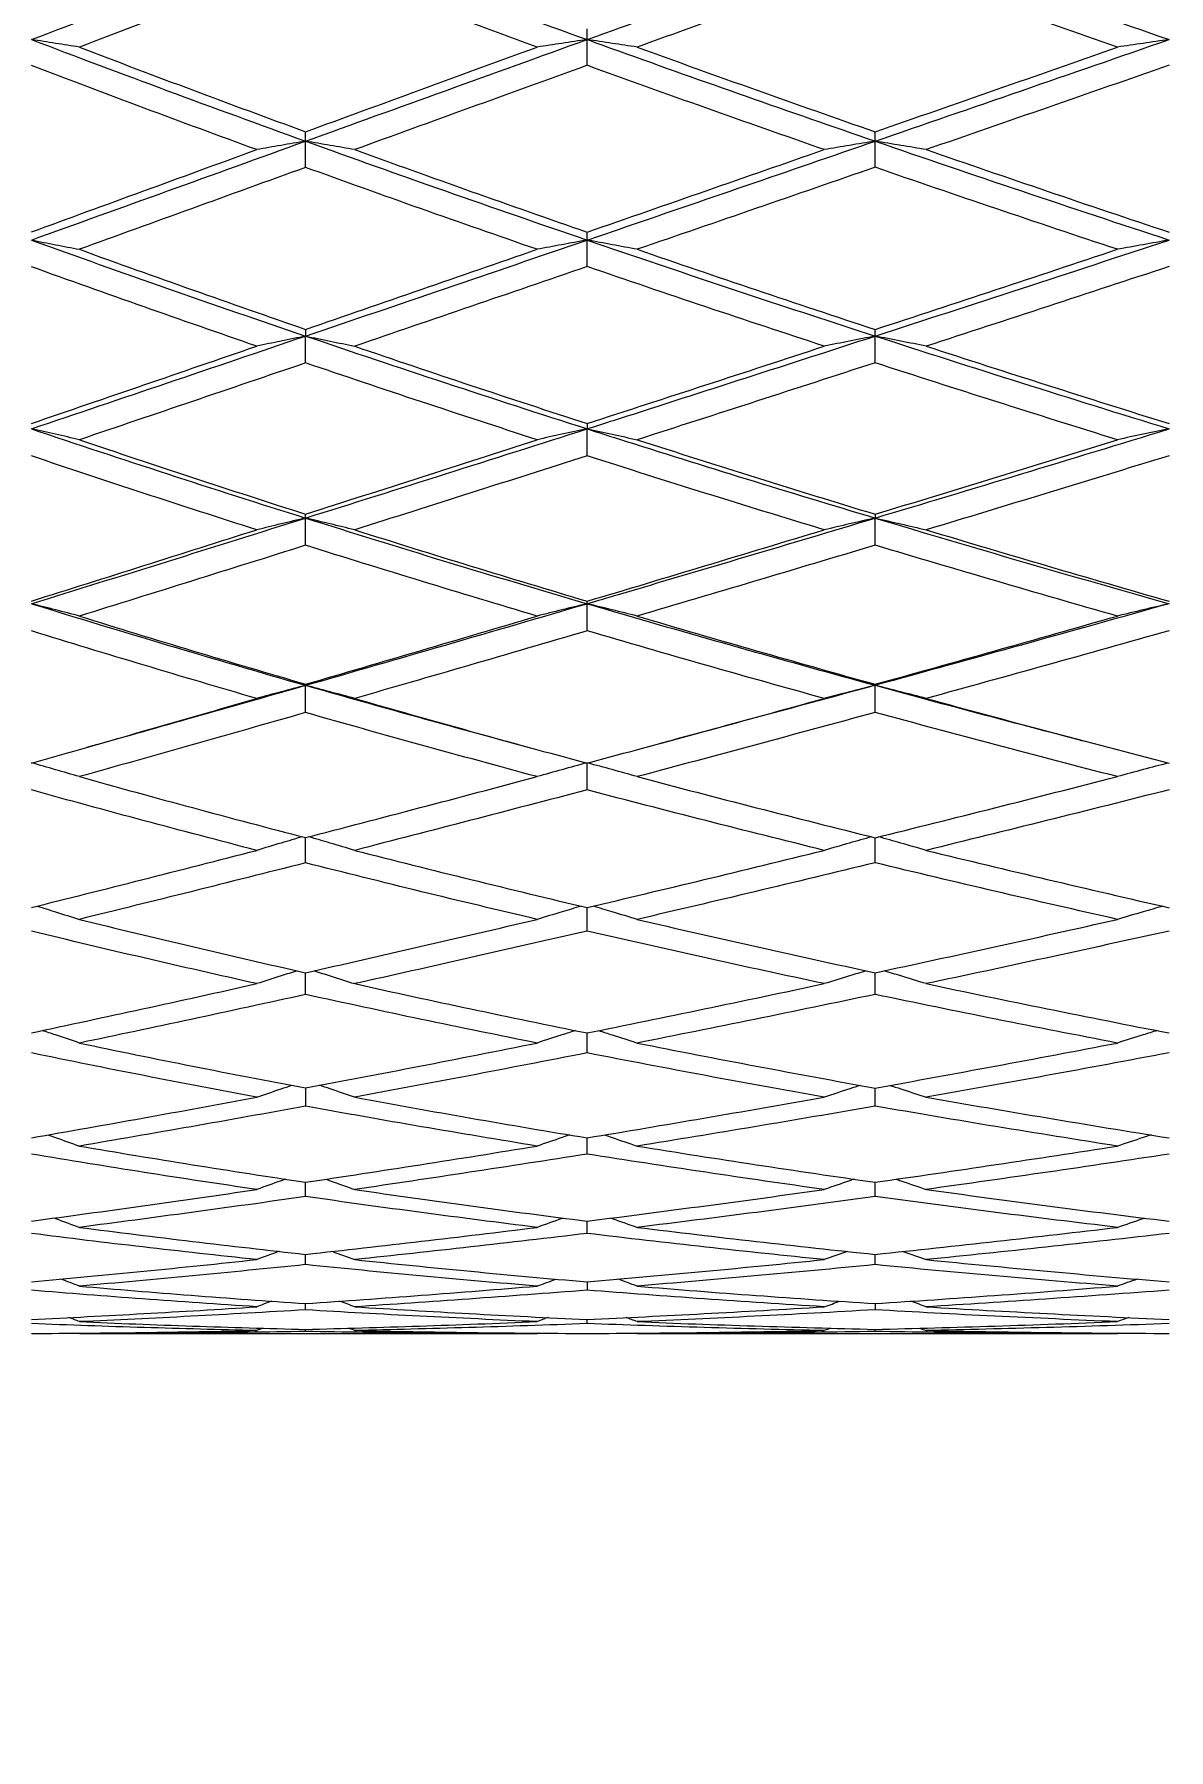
# Model space of a CAD drawing. Extents: x 6453 to 7582, y 0 to 827.
# Drawn here: x 6612.21 to 6621.37, y 641.44 to 655.28 of the extents above; entities that cross this region are included whole.
import ezdxf

# ---------------------------------------------------------------- set-up
doc = ezdxf.new("R2010")
doc.units = 0
doc.header["$LTSCALE"] = 30
doc.header["$MEASUREMENT"] = 0
doc.header["$PDMODE"] = 3
doc.header["$PDSIZE"] = -10
doc.layers.get('0').update_dxf_attribs({"linetype": 'CONTINUOUS'})
doc.layers.get('DEFPOINTS').update_dxf_attribs({"linetype": 'CONTINUOUS'})
doc.layers.add('1', color=7, linetype='CONTINUOUS')
doc.styles.add('Daelim Dimension', font='')
doc.styles.get('Daelim Dimension').set_extended_font_data('나눔고딕')
doc.dimstyles.new('DEFAULT', dxfattribs={"dimscale": 2, "dimtxt": 2, "dimasz": 2, "dimexe": 0, "dimexo": 2, "dimgap": 1, "dimtad": 1, "dimdec": 1, "dimzin": 9, "dimdsep": 46, "dimtxsty": 'Daelim Dimension', "dimcen": 0.5, "dimclrd": 252, "dimclre": 252, "dimclrt": 3, "dimadec": 1, "dimazin": 0, "dimtfac": 1, "dimtdec": 1, "dimtix": 1, "dimtmove": 0, "dimatfit": 3, "dimfxl": 1, "dimtolj": 1, "dimtzin": 1, "dimlwd": 9, "dimlwe": 9, "dimarcsym": 0})

# ---------------------------------------------------------------- blocks, each defined once
blk = doc.blocks.new('*D58')
at = {"color": 5, "lineweight": 9, "ltscale": 0.5, "transparency": 16777216}
for p, q in [((6608.185, 641.796), (6608.185, 525.909)), ((6902.186, 641.796), (6902.186, 525.909)), ((6612.185, 527.909), (6898.186, 527.909))]:
    blk.add_line(p, q, dxfattribs=at)
at = {"color": 5, "ltscale": 0.5, "transparency": 16777216}
for points in [[(6612.185, 528.575), (6612.185, 527.242), (6608.185, 527.909)], [(6898.186, 528.575), (6898.186, 527.242), (6902.186, 527.909)]]:
    blk.add_solid(points, dxfattribs=at)
at = {"layer": 'DEFPOINTS', "color": 0, "ltscale": 0.5, "transparency": 16777216}
for p in [(6608.185, 645.796), (6902.186, 645.796), (6902.186, 527.909)]:
    blk.add_point(p, dxfattribs=at)
at = {"color": 7, "ltscale": 0.5, "transparency": 16777216, "insert": (6755.185, 535.352), "char_height": 10, "attachment_point": 5, "style": 'Daelim Dimension'}
blk.add_mtext('\\A1;294', dxfattribs=at)
blk = doc.blocks.new('*D59')
at = {"color": 5, "lineweight": 9, "ltscale": 0.5, "transparency": 16777216}
for p, q in [((6568.318, 770.756), (6545.684, 770.756)), ((6547.684, 555.901), (6547.684, 766.756)), ((6751.186, 551.901), (6545.684, 551.901))]:
    blk.add_line(p, q, dxfattribs=at)
at = {"color": 5, "ltscale": 0.5, "transparency": 16777216}
for points in [[(6547.017, 766.756), (6548.35, 766.756), (6547.684, 770.756)], [(6547.017, 555.901), (6548.35, 555.901), (6547.684, 551.901)]]:
    blk.add_solid(points, dxfattribs=at)
at = {"layer": 'DEFPOINTS', "color": 0, "ltscale": 0.5, "transparency": 16777216}
for p in [(6547.684, 770.756), (6572.318, 770.756), (6755.186, 551.901)]:
    blk.add_point(p, dxfattribs=at)
at = {"color": 7, "ltscale": 0.5, "transparency": 16777216, "insert": (6540.24, 655.001), "char_height": 10, "attachment_point": 5, "rotation": 90, "style": 'Daelim Dimension'}
blk.add_mtext('\\A1;219', dxfattribs=at)

msp = doc.modelspace()

# ---------------------------------------------------------------- linework, layer by layer
at = {"layer": '1', "color": 7, "linetype": 'Continuous', "lineweight": 18}
for p, q in [((6612.577, 644.796), (6616.271, 644.796)), ((6617.079, 644.796), (6620.955, 644.796))]:
    msp.add_line(p, q, dxfattribs=at)
for points, degree in [([(6612.19, 655.239), (6612.917, 655.515), (6613.655, 655.795), (6614.403, 656.078)], 3), ([(6614.403, 656.078), (6615.15, 655.795), (6615.908, 655.515), (6616.675, 655.239)], 3), ([(6619, 656.078), (6619.784, 655.795), (6620.575, 655.515), (6621.373, 655.239)], 3), ([(6614.403, 655.874), (6614.092, 655.755), (6613.476, 655.521), (6612.875, 655.291), (6612.577, 655.178)], 3), ([(6616.271, 655.178), (6615.961, 655.291), (6615.338, 655.521), (6614.715, 655.755), (6614.403, 655.874)], 3), ([(6619, 655.875), (6618.67, 655.755), (6618.019, 655.519), (6617.389, 655.29), (6617.079, 655.178)], 3), ([(6620.955, 655.178), (6620.628, 655.292), (6619.974, 655.523), (6619.324, 655.757), (6619, 655.875)], 3), ([(6616.675, 655.239), (6616.675, 655.253), (6616.675, 655.282), (6616.675, 655.31), (6616.675, 655.325)], 3), ([(6612.19, 655.239), (6612.917, 654.962), (6613.655, 654.689), (6614.403, 654.419)], 3), ([(6612.577, 655.178), (6612.513, 655.188), (6612.384, 655.208), (6612.255, 655.229), (6612.19, 655.239)], 3), ([(6612.577, 655.178), (6612.881, 655.061), (6613.49, 654.831), (6614.098, 654.606), (6614.403, 654.495)], 3), ([(6614.403, 654.419), (6615.15, 654.689), (6615.908, 654.962), (6616.675, 655.239)], 3), ([(6614.403, 654.495), (6614.708, 654.606), (6615.324, 654.832), (6615.953, 655.062), (6616.271, 655.178)], 3), ([(6616.675, 655.239), (6616.607, 655.229), (6616.472, 655.208), (6616.338, 655.188), (6616.271, 655.178)], 3), ([(6616.675, 655.031), (6616.675, 655.066), (6616.675, 655.135), (6616.675, 655.204), (6616.675, 655.239)], 3), ([(6617.079, 655.178), (6617.012, 655.188), (6616.877, 655.208), (6616.742, 655.229), (6616.675, 655.239)], 3), ([(6617.079, 655.178), (6617.4, 655.061), (6618.041, 654.831), (6618.681, 654.606), (6619, 654.494)], 3), ([(6619, 654.419), (6619.784, 654.689), (6620.575, 654.962), (6621.373, 655.239)], 3), ([(6619, 654.494), (6619.326, 654.608), (6619.978, 654.835), (6620.63, 655.063), (6620.955, 655.178)], 3), ([(6621.373, 655.239), (6621.303, 655.229), (6621.163, 655.208), (6621.024, 655.188), (6620.955, 655.178)], 3), ([(6614.008, 654.351), (6613.705, 654.461), (6613.099, 654.685), (6612.493, 654.914), (6612.19, 655.03)], 3), ([(6616.675, 655.031), (6616.355, 654.915), (6615.722, 654.686), (6615.104, 654.461), (6614.799, 654.351)], 3), ([(6618.589, 654.351), (6618.271, 654.462), (6617.633, 654.686), (6616.994, 654.915), (6616.675, 655.031)], 3), ([(6621.373, 655.032), (6621.048, 654.918), (6620.396, 654.692), (6619.741, 654.464), (6619.412, 654.351)], 3), ([(6614.403, 654.419), (6614.403, 654.431), (6614.403, 654.457), (6614.403, 654.482), (6614.403, 654.495)], 3), ([(6619, 654.419), (6619, 654.431), (6619, 654.456), (6619, 654.481), (6619, 654.494)], 3), ([(6612.19, 653.621), (6612.917, 653.883), (6613.655, 654.149), (6614.403, 654.419)], 3), ([(6612.19, 653.686), (6612.487, 653.795), (6613.087, 654.014), (6613.699, 654.238), (6614.008, 654.351)], 3), ([(6614.403, 654.419), (6614.336, 654.408), (6614.204, 654.385), (6614.073, 654.362), (6614.008, 654.351)], 3), ([(6614.403, 654.207), (6614.403, 654.242), (6614.403, 654.313), (6614.403, 654.384), (6614.403, 654.419)], 3), ([(6614.403, 654.419), (6615.15, 654.149), (6615.908, 653.883), (6616.675, 653.621)], 3), ([(6614.799, 654.351), (6614.733, 654.362), (6614.601, 654.385), (6614.469, 654.407), (6614.403, 654.419)], 3), ([(6614.799, 654.351), (6615.112, 654.237), (6615.738, 654.013), (6616.363, 653.793), (6616.675, 653.685)], 3), ([(6616.675, 653.685), (6616.996, 653.796), (6617.636, 654.019), (6618.272, 654.24), (6618.589, 654.351)], 3), ([(6619, 654.419), (6618.931, 654.408), (6618.794, 654.385), (6618.657, 654.362), (6618.589, 654.351)], 3), ([(6619, 654.208), (6619, 654.243), (6619, 654.313), (6619, 654.384), (6619, 654.419)], 3), ([(6619, 654.419), (6619.784, 654.149), (6620.575, 653.883), (6621.373, 653.621)], 3), ([(6619.412, 654.351), (6619.344, 654.362), (6619.207, 654.385), (6619.069, 654.407), (6619, 654.419)], 3), ([(6619.412, 654.351), (6619.737, 654.238), (6620.388, 654.015), (6621.044, 653.794), (6621.373, 653.684)], 3), ([(6614.403, 654.207), (6614.093, 654.095), (6613.479, 653.873), (6612.876, 653.654), (6612.577, 653.546)], 3), ([(6616.271, 653.546), (6615.961, 653.653), (6615.338, 653.871), (6614.715, 654.094), (6614.403, 654.207)], 3), ([(6619, 654.208), (6618.681, 654.098), (6618.042, 653.877), (6617.401, 653.656), (6617.079, 653.546)], 3), ([(6620.955, 653.546), (6620.628, 653.654), (6619.974, 653.874), (6619.324, 654.096), (6619, 654.208)], 3), ([(6616.675, 653.621), (6616.675, 653.631), (6616.675, 653.653), (6616.675, 653.674), (6616.675, 653.685)], 3), ([(6612.19, 653.621), (6612.917, 653.358), (6613.655, 653.1), (6614.403, 652.846)], 3), ([(6612.19, 653.621), (6612.255, 653.608), (6612.384, 653.583), (6612.513, 653.558), (6612.577, 653.546)], 3), ([(6612.577, 653.546), (6612.881, 653.435), (6613.49, 653.218), (6614.098, 653.005), (6614.403, 652.9)], 3), ([(6614.403, 652.846), (6615.15, 653.1), (6615.908, 653.358), (6616.675, 653.621)], 3), ([(6614.403, 652.9), (6614.714, 653.007), (6615.336, 653.222), (6615.959, 653.437), (6616.271, 653.546)], 3), ([(6616.675, 653.621), (6616.607, 653.608), (6616.472, 653.583), (6616.338, 653.558), (6616.271, 653.546)], 3), ([(6616.675, 653.407), (6616.675, 653.442), (6616.675, 653.514), (6616.675, 653.585), (6616.675, 653.621)], 3), ([(6617.079, 653.546), (6617.012, 653.558), (6616.877, 653.583), (6616.742, 653.608), (6616.675, 653.621)], 3), ([(6617.079, 653.546), (6617.4, 653.435), (6618.041, 653.217), (6618.681, 653.004), (6619, 652.899)], 3), ([(6619, 652.846), (6619.784, 653.1), (6620.575, 653.358), (6621.373, 653.621)], 3), ([(6619, 652.899), (6619.326, 653.006), (6619.978, 653.221), (6620.629, 653.437), (6620.955, 653.546)], 3), ([(6621.373, 653.621), (6621.303, 653.608), (6621.163, 653.583), (6621.024, 653.558), (6620.955, 653.546)], 3), ([(6614.008, 652.764), (6613.705, 652.869), (6613.099, 653.08), (6612.493, 653.296), (6612.19, 653.405)], 3), ([(6616.675, 653.407), (6616.362, 653.299), (6615.736, 653.085), (6615.111, 652.871), (6614.799, 652.764)], 3), ([(6618.589, 652.764), (6618.271, 652.869), (6617.633, 653.08), (6616.994, 653.297), (6616.675, 653.407)], 3), ([(6621.373, 653.407), (6621.047, 653.3), (6620.395, 653.085), (6619.74, 652.871), (6619.412, 652.764)], 3), ([(6612.19, 652.097), (6612.917, 652.342), (6613.655, 652.592), (6614.403, 652.846)], 3), ([(6614.403, 652.846), (6614.336, 652.832), (6614.204, 652.805), (6614.073, 652.778), (6614.008, 652.764)], 3), ([(6614.403, 652.9), (6614.403, 652.891), (6614.403, 652.873), (6614.403, 652.855), (6614.403, 652.846)], 3), ([(6614.403, 652.629), (6614.403, 652.665), (6614.403, 652.738), (6614.403, 652.81), (6614.403, 652.846)], 3), ([(6614.403, 652.846), (6615.15, 652.592), (6615.908, 652.342), (6616.675, 652.097)], 3), ([(6614.403, 652.846), (6614.469, 652.832), (6614.601, 652.805), (6614.733, 652.778), (6614.799, 652.764)], 3), ([(6619, 652.846), (6618.931, 652.832), (6618.794, 652.805), (6618.657, 652.778), (6618.589, 652.764)], 3), ([(6619, 652.846), (6619, 652.855), (6619, 652.873), (6619, 652.89), (6619, 652.899)], 3), ([(6619, 652.63), (6619, 652.666), (6619, 652.738), (6619, 652.81), (6619, 652.846)], 3), ([(6619, 652.846), (6619.784, 652.592), (6620.575, 652.342), (6621.373, 652.097)], 3), ([(6619.412, 652.764), (6619.344, 652.778), (6619.207, 652.805), (6619.069, 652.832), (6619, 652.846)], 3), ([(6612.19, 652.141), (6612.492, 652.244), (6613.097, 652.451), (6613.704, 652.66), (6614.008, 652.764)], 3), ([(6614.799, 652.764), (6615.112, 652.657), (6615.738, 652.446), (6616.363, 652.241), (6616.675, 652.14)], 3), ([(6616.675, 652.14), (6616.995, 652.244), (6617.635, 652.452), (6618.272, 652.66), (6618.589, 652.764)], 3), ([(6619.412, 652.764), (6619.737, 652.659), (6620.388, 652.449), (6621.044, 652.242), (6621.373, 652.139)], 3), ([(6614.403, 652.629), (6614.098, 652.525), (6613.489, 652.318), (6612.881, 652.112), (6612.577, 652.009)], 3), ([(6616.271, 652.009), (6615.961, 652.11), (6615.338, 652.314), (6614.715, 652.523), (6614.403, 652.629)], 3), ([(6619, 652.63), (6618.681, 652.527), (6618.043, 652.319), (6617.401, 652.113), (6617.079, 652.009)], 3), ([(6620.955, 652.009), (6620.628, 652.111), (6619.974, 652.316), (6619.324, 652.525), (6619, 652.63)], 3), ([(6616.675, 652.14), (6616.675, 652.133), (6616.675, 652.119), (6616.675, 652.104), (6616.675, 652.097)], 3), ([(6612.19, 652.097), (6612.917, 651.852), (6613.655, 651.612), (6614.403, 651.377)], 3), ([(6612.577, 652.009), (6612.513, 652.024), (6612.384, 652.053), (6612.255, 652.083), (6612.19, 652.097)], 3), ([(6612.577, 652.009), (6612.881, 651.906), (6613.49, 651.703), (6614.098, 651.506), (6614.403, 651.408)], 3), ([(6614.403, 651.377), (6615.15, 651.612), (6615.908, 651.852), (6616.675, 652.097)], 3), ([(6614.403, 651.408), (6614.714, 651.508), (6615.336, 651.707), (6615.959, 651.908), (6616.271, 652.009)], 3), ([(6616.675, 652.097), (6616.607, 652.083), (6616.472, 652.054), (6616.338, 652.024), (6616.271, 652.009)], 3), ([(6616.675, 651.88), (6616.675, 651.916), (6616.675, 651.989), (6616.675, 652.061), (6616.675, 652.097)], 3), ([(6616.675, 652.097), (6616.742, 652.083), (6616.877, 652.053), (6617.012, 652.024), (6617.079, 652.009)], 3), ([(6617.079, 652.009), (6617.4, 651.906), (6618.041, 651.703), (6618.681, 651.505), (6619, 651.408)], 3), ([(6619, 651.377), (6619.784, 651.612), (6620.575, 651.852), (6621.373, 652.097)], 3), ([(6619, 651.408), (6619.327, 651.507), (6619.98, 651.707), (6620.63, 651.908), (6620.955, 652.009)], 3), ([(6621.373, 652.097), (6621.303, 652.083), (6621.163, 652.054), (6621.024, 652.024), (6620.955, 652.009)], 3), ([(6614.008, 651.282), (6613.705, 651.379), (6613.099, 651.575), (6612.493, 651.776), (6612.19, 651.879)], 3), ([(6616.675, 651.88), (6616.362, 651.779), (6615.736, 651.58), (6615.111, 651.381), (6614.799, 651.282)], 3), ([(6618.589, 651.282), (6618.271, 651.379), (6617.633, 651.575), (6616.994, 651.777), (6616.675, 651.88)], 3), ([(6621.373, 651.88), (6621.037, 651.777), (6620.374, 651.574), (6619.73, 651.378), (6619.412, 651.282)], 3), ([(6612.19, 650.686), (6612.917, 650.911), (6613.655, 651.141), (6614.403, 651.377)], 3), ([(6612.19, 650.707), (6612.492, 650.802), (6613.097, 650.993), (6613.704, 651.186), (6614.008, 651.282)], 3), ([(6614.403, 651.377), (6614.336, 651.361), (6614.204, 651.33), (6614.073, 651.298), (6614.008, 651.282)], 3), ([(6614.403, 651.377), (6614.403, 651.382), (6614.403, 651.392), (6614.403, 651.403), (6614.403, 651.408)], 3), ([(6614.403, 651.157), (6614.403, 651.194), (6614.403, 651.267), (6614.403, 651.34), (6614.403, 651.377)], 3), ([(6614.403, 651.377), (6615.15, 651.141), (6615.908, 650.911), (6616.675, 650.686)], 3), ([(6614.799, 651.282), (6614.733, 651.298), (6614.601, 651.33), (6614.469, 651.361), (6614.403, 651.377)], 3), ([(6614.799, 651.282), (6615.112, 651.183), (6615.738, 650.988), (6616.363, 650.799), (6616.675, 650.706)], 3), ([(6616.675, 650.706), (6616.994, 650.801), (6617.633, 650.993), (6618.27, 651.186), (6618.589, 651.282)], 3), ([(6619, 651.377), (6618.931, 651.361), (6618.794, 651.33), (6618.657, 651.298), (6618.589, 651.282)], 3), ([(6619, 651.408), (6619, 651.402), (6619, 651.392), (6619, 651.382), (6619, 651.377)], 3), ([(6619, 651.158), (6619, 651.195), (6619, 651.268), (6619, 651.34), (6619, 651.377)], 3), ([(6619, 651.377), (6619.784, 651.141), (6620.575, 650.911), (6621.373, 650.686)], 3), ([(6619, 651.377), (6619.069, 651.361), (6619.207, 651.33), (6619.344, 651.298), (6619.412, 651.282)], 3), ([(6619.412, 651.282), (6619.737, 651.184), (6620.388, 650.99), (6621.044, 650.8), (6621.373, 650.705)], 3), ([(6614.403, 651.157), (6614.098, 651.061), (6613.488, 650.87), (6612.881, 650.68), (6612.577, 650.586)], 3), ([(6616.271, 650.586), (6615.961, 650.678), (6615.339, 650.866), (6614.715, 651.059), (6614.403, 651.157)], 3), ([(6619, 651.158), (6618.671, 651.059), (6618.022, 650.865), (6617.391, 650.678), (6617.079, 650.586)], 3), ([(6620.955, 650.586), (6620.627, 650.679), (6619.974, 650.868), (6619.324, 651.061), (6619, 651.158)], 3), ([(6612.19, 650.686), (6612.917, 650.461), (6613.655, 650.241), (6614.403, 650.027)], 3), ([(6612.577, 650.586), (6612.513, 650.603), (6612.384, 650.636), (6612.255, 650.669), (6612.19, 650.686)], 3), ([(6612.577, 650.586), (6612.881, 650.491), (6613.489, 650.305), (6614.098, 650.125), (6614.403, 650.036)], 3), ([(6614.403, 650.027), (6615.15, 650.241), (6615.908, 650.461), (6616.675, 650.686)], 3), ([(6614.403, 650.036), (6614.714, 650.126), (6615.336, 650.309), (6615.96, 650.493), (6616.271, 650.586)], 3), ([(6616.675, 650.686), (6616.607, 650.669), (6616.472, 650.636), (6616.338, 650.603), (6616.271, 650.586)], 3), ([(6616.675, 650.686), (6616.675, 650.689), (6616.675, 650.696), (6616.675, 650.702), (6616.675, 650.706)], 3), ([(6616.675, 650.467), (6616.675, 650.503), (6616.675, 650.576), (6616.675, 650.65), (6616.675, 650.686)], 3), ([(6617.079, 650.586), (6617.012, 650.603), (6616.877, 650.636), (6616.742, 650.669), (6616.675, 650.686)], 3), ([(6617.079, 650.586), (6617.4, 650.491), (6618.041, 650.305), (6618.681, 650.124), (6619, 650.035)], 3), ([(6621.373, 650.686), (6620.575, 650.461), (6619.784, 650.241), (6619, 650.027)], 3), ([(6619, 650.035), (6619.319, 650.124), (6619.964, 650.304), (6620.623, 650.491), (6620.955, 650.586)], 3), ([(6621.373, 650.686), (6621.303, 650.669), (6621.163, 650.636), (6621.024, 650.603), (6620.955, 650.586)], 3), ([(6614.008, 649.921), (6613.705, 650.009), (6613.099, 650.188), (6612.493, 650.372), (6612.19, 650.466)], 3), ([(6616.675, 650.467), (6616.352, 650.372), (6615.716, 650.186), (6615.101, 650.008), (6614.799, 649.921)], 3), ([(6618.589, 649.921), (6618.271, 650.009), (6617.634, 650.188), (6616.994, 650.373), (6616.675, 650.467)], 3), ([(6621.373, 650.467), (6621.039, 650.373), (6620.379, 650.188), (6619.732, 650.009), (6619.412, 649.921)], 3), ([(6614.403, 650.027), (6614.403, 650.029), (6614.403, 650.031), (6614.403, 650.034), (6614.403, 650.036)], 3), ([(6619, 650.027), (6619, 650.028), (6619, 650.031), (6619, 650.034), (6619, 650.035)], 3), ([(6612.19, 649.4), (6612.493, 649.485), (6613.098, 649.658), (6613.704, 649.833), (6614.008, 649.921)], 3), ([(6612.73, 649.553), (6613.282, 649.708), (6613.839, 649.866), (6614.403, 650.027)], 3), ([(6614.403, 650.027), (6614.336, 650.01), (6614.204, 649.974), (6614.073, 649.939), (6614.008, 649.921)], 3), ([(6614.403, 649.807), (6614.403, 649.844), (6614.403, 649.917), (6614.403, 649.991), (6614.403, 650.027)], 3), ([(6614.403, 650.027), (6614.937, 649.874), (6615.476, 649.724), (6616.02, 649.577)], 3), ([(6614.799, 649.921), (6614.733, 649.939), (6614.601, 649.974), (6614.469, 650.01), (6614.403, 650.027)], 3), ([(6614.799, 649.921), (6615.112, 649.831), (6615.738, 649.654), (6616.363, 649.483), (6616.675, 649.399)], 3), ([(6616.675, 649.399), (6616.986, 649.483), (6617.617, 649.653), (6618.263, 649.831), (6618.589, 649.921)], 3), ([(6619, 650.027), (6618.453, 649.878), (6617.91, 649.731), (6617.371, 649.587)], 3), ([(6619, 650.027), (6618.931, 650.01), (6618.794, 649.974), (6618.657, 649.939), (6618.589, 649.921)], 3), ([(6619, 649.808), (6619, 649.845), (6619, 649.918), (6619, 649.991), (6619, 650.027)], 3), ([(6619, 650.027), (6619.519, 649.885), (6620.041, 649.746), (6620.567, 649.609)], 3), ([(6619.412, 649.921), (6619.344, 649.939), (6619.207, 649.974), (6619.069, 650.01), (6619, 650.027)], 3), ([(6619.412, 649.921), (6619.737, 649.832), (6620.388, 649.656), (6621.044, 649.483), (6621.373, 649.398)], 3), ([(6614.403, 649.807), (6614.09, 649.718), (6613.473, 649.542), (6612.873, 649.373), (6612.577, 649.29)], 3), ([(6616.271, 649.29), (6615.961, 649.374), (6615.338, 649.543), (6614.715, 649.718), (6614.403, 649.807)], 3), ([(6619, 649.808), (6618.672, 649.719), (6618.024, 649.543), (6617.391, 649.373), (6617.079, 649.29)], 3), ([(6620.955, 649.29), (6620.627, 649.375), (6619.974, 649.545), (6619.324, 649.72), (6619, 649.808)], 3), ([(6612.637, 649.527), (6612.731, 649.553)], 1), ([(6616.02, 649.577), (6616.115, 649.551)], 1), ([(6617.27, 649.56), (6617.372, 649.587)], 1), ([(6620.566, 649.61), (6620.676, 649.58)], 1), ([(6612.577, 649.29), (6612.513, 649.309), (6612.384, 649.346), (6612.255, 649.383), (6612.19, 649.402)], 3), ([(6616.675, 649.402), (6616.607, 649.383), (6616.472, 649.346), (6616.338, 649.309), (6616.271, 649.29)], 3), ([(6616.675, 649.183), (6616.675, 649.22), (6616.675, 649.293), (6616.675, 649.366), (6616.675, 649.402)], 3), ([(6612.577, 649.29), (6612.881, 649.205), (6613.49, 649.038), (6614.098, 648.877), (6614.403, 648.798)], 3), ([(6614.403, 648.798), (6614.707, 648.877), (6615.323, 649.038), (6615.953, 649.205), (6616.271, 649.29)], 3), ([(6617.079, 649.29), (6617.4, 649.205), (6618.041, 649.038), (6618.681, 648.876), (6619, 648.797)], 3), ([(6619, 648.797), (6619.319, 648.876), (6619.963, 649.037), (6620.622, 649.205), (6620.955, 649.29)], 3), ([(6614.008, 648.695), (6613.705, 648.774), (6613.099, 648.933), (6612.493, 649.098), (6612.19, 649.183)], 3), ([(6616.675, 649.183), (6616.355, 649.099), (6615.722, 648.933), (6615.104, 648.774), (6614.799, 648.695)], 3), ([(6618.589, 648.695), (6618.271, 648.774), (6617.634, 648.933), (6616.994, 649.099), (6616.675, 649.183)], 3), ([(6621.373, 649.184), (6621.039, 649.099), (6620.378, 648.933), (6619.732, 648.774), (6619.412, 648.695)], 3), ([(6612.19, 648.234), (6612.486, 648.308), (6613.085, 648.458), (6613.698, 648.615), (6614.008, 648.695)], 3), ([(6614.799, 648.695), (6615.112, 648.615), (6615.738, 648.458), (6616.363, 648.307), (6616.675, 648.233)], 3), ([(6616.675, 648.233), (6616.986, 648.307), (6617.616, 648.457), (6618.262, 648.615), (6618.589, 648.695)], 3), ([(6619.412, 648.695), (6619.736, 648.616), (6620.387, 648.46), (6621.044, 648.307), (6621.373, 648.232)], 3), ([(6614.403, 648.594), (6614.091, 648.515), (6613.475, 648.36), (6612.874, 648.211), (6612.577, 648.138)], 3), ([(6616.271, 648.138), (6615.961, 648.211), (6615.338, 648.36), (6614.715, 648.515), (6614.403, 648.594)], 3), ([(6619, 648.595), (6618.671, 648.515), (6618.023, 648.359), (6617.391, 648.21), (6617.079, 648.138)], 3), ([(6620.955, 648.138), (6620.628, 648.212), (6619.975, 648.362), (6619.324, 648.516), (6619, 648.595)], 3), ([(6612.577, 648.138), (6612.881, 648.063), (6613.49, 647.916), (6614.098, 647.776), (6614.403, 647.707)], 3), ([(6614.403, 647.707), (6614.707, 647.776), (6615.322, 647.916), (6615.952, 648.063), (6616.271, 648.138)], 3), ([(6617.079, 648.138), (6617.4, 648.063), (6618.041, 647.916), (6618.681, 647.776), (6619, 647.707)], 3), ([(6619, 647.707), (6619.317, 647.775), (6619.96, 647.915), (6620.621, 648.062), (6620.955, 648.138)], 3), ([(6614.008, 647.619), (6613.705, 647.687), (6613.099, 647.825), (6612.493, 647.969), (6612.19, 648.043)], 3), ([(6616.675, 648.044), (6616.354, 647.97), (6615.721, 647.825), (6615.103, 647.686), (6614.799, 647.619)], 3), ([(6618.589, 647.619), (6618.271, 647.687), (6617.633, 647.825), (6616.994, 647.97), (6616.675, 648.044)], 3), ([(6621.373, 648.044), (6621.037, 647.97), (6620.375, 647.824), (6619.73, 647.686), (6619.412, 647.619)], 3), ([(6612.19, 647.222), (6612.485, 647.285), (6613.083, 647.414), (6613.697, 647.549), (6614.008, 647.619)], 3), ([(6614.799, 647.619), (6615.112, 647.549), (6615.738, 647.414), (6616.363, 647.284), (6616.675, 647.221)], 3), ([(6616.675, 647.221), (6616.985, 647.284), (6617.615, 647.413), (6618.262, 647.549), (6618.589, 647.619)], 3), ([(6619.412, 647.619), (6619.737, 647.55), (6620.389, 647.415), (6621.044, 647.285), (6621.373, 647.221)], 3), ([(6614.403, 647.531), (6614.091, 647.463), (6613.475, 647.329), (6612.874, 647.202), (6612.577, 647.14)], 3), ([(6616.271, 647.14), (6615.961, 647.202), (6615.338, 647.329), (6614.715, 647.463), (6614.403, 647.531)], 3), ([(6619, 647.532), (6618.671, 647.463), (6618.022, 647.329), (6617.391, 647.202), (6617.079, 647.14)], 3), ([(6620.955, 647.14), (6620.628, 647.203), (6619.974, 647.331), (6619.324, 647.464), (6619, 647.532)], 3), ([(6612.577, 647.14), (6612.881, 647.076), (6613.49, 646.952), (6614.098, 646.834), (6614.403, 646.777)], 3), ([(6614.403, 646.777), (6614.705, 646.834), (6615.318, 646.951), (6615.95, 647.076), (6616.271, 647.14)], 3), ([(6617.079, 647.14), (6617.4, 647.076), (6618.041, 646.952), (6618.681, 646.834), (6619, 646.776)], 3), ([(6619, 646.776), (6619.319, 646.834), (6619.963, 646.952), (6620.622, 647.076), (6620.955, 647.14)], 3), ([(6614.008, 646.703), (6613.705, 646.759), (6613.099, 646.875), (6612.493, 646.997), (6612.19, 647.06)], 3), ([(6616.675, 647.06), (6616.352, 646.997), (6615.717, 646.874), (6615.101, 646.759), (6614.799, 646.703)], 3), ([(6618.589, 646.703), (6618.271, 646.759), (6617.633, 646.875), (6616.994, 646.998), (6616.675, 647.06)], 3), ([(6621.373, 647.061), (6621.039, 646.998), (6620.378, 646.875), (6619.732, 646.759), (6619.412, 646.703)], 3), ([(6612.19, 646.375), (6612.485, 646.427), (6613.083, 646.532), (6613.697, 646.645), (6614.008, 646.703)], 3), ([(6614.403, 646.63), (6614.09, 646.573), (6613.474, 646.463), (6612.873, 646.359), (6612.577, 646.308)], 3), ([(6616.271, 646.308), (6615.961, 646.359), (6615.338, 646.463), (6614.715, 646.573), (6614.403, 646.63)], 3), ([(6614.799, 646.703), (6615.112, 646.645), (6615.738, 646.532), (6616.363, 646.426), (6616.675, 646.375)], 3), ([(6616.675, 646.375), (6616.984, 646.426), (6617.613, 646.532), (6618.261, 646.645), (6618.589, 646.703)], 3), ([(6619, 646.631), (6618.67, 646.573), (6618.021, 646.462), (6617.39, 646.359), (6617.079, 646.308)], 3), ([(6620.955, 646.308), (6620.628, 646.36), (6619.974, 646.464), (6619.324, 646.574), (6619, 646.631)], 3), ([(6619.412, 646.703), (6619.737, 646.646), (6620.388, 646.534), (6621.044, 646.427), (6621.373, 646.374)], 3), ([(6612.577, 646.308), (6612.881, 646.257), (6613.49, 646.156), (6614.098, 646.062), (6614.403, 646.016)], 3), ([(6614.403, 646.016), (6614.708, 646.062), (6615.324, 646.156), (6615.954, 646.257), (6616.271, 646.308)], 3), ([(6617.079, 646.308), (6617.4, 646.257), (6618.041, 646.156), (6618.681, 646.062), (6619, 646.016)], 3), ([(6619, 646.016), (6619.326, 646.063), (6619.978, 646.158), (6620.63, 646.258), (6620.955, 646.308)], 3), ([(6614.008, 645.958), (6613.705, 646.002), (6613.099, 646.094), (6612.493, 646.193), (6612.19, 646.243)], 3), ([(6616.675, 646.244), (6616.355, 646.193), (6615.723, 646.095), (6615.104, 646.002), (6614.799, 645.958)], 3), ([(6618.589, 645.958), (6618.271, 646.002), (6617.633, 646.095), (6616.994, 646.193), (6616.675, 646.244)], 3), ([(6621.373, 646.244), (6621.048, 646.194), (6620.395, 646.097), (6619.74, 646.004), (6619.412, 645.958)], 3), ([(6612.19, 645.703), (6612.487, 645.742), (6613.087, 645.825), (6613.699, 645.912), (6614.008, 645.958)], 3), ([(6614.403, 645.901), (6614.093, 645.856), (6613.479, 645.771), (6612.876, 645.691), (6612.577, 645.652)], 3), ([(6616.271, 645.652), (6615.961, 645.69), (6615.339, 645.77), (6614.715, 645.856), (6614.403, 645.901)], 3), ([(6614.799, 645.958), (6615.112, 645.912), (6615.738, 645.824), (6616.363, 645.742), (6616.675, 645.702)], 3), ([(6616.675, 645.702), (6616.995, 645.743), (6617.635, 645.826), (6618.272, 645.913), (6618.589, 645.958)], 3), ([(6619, 645.901), (6618.681, 645.858), (6618.042, 645.772), (6617.4, 645.691), (6617.079, 645.652)], 3), ([(6620.955, 645.652), (6620.627, 645.691), (6619.974, 645.771), (6619.324, 645.857), (6619, 645.901)], 3), ([(6619.412, 645.958), (6619.737, 645.913), (6620.388, 645.825), (6621.044, 645.742), (6621.373, 645.702)], 3), ([(6614.008, 645.392), (6613.698, 645.425), (6613.084, 645.493), (6612.486, 645.565), (6612.19, 645.603)], 3), ([(6612.577, 645.652), (6612.881, 645.613), (6613.49, 645.537), (6614.098, 645.468), (6614.403, 645.434)], 3), ([(6614.403, 645.434), (6614.714, 645.468), (6615.336, 645.539), (6615.959, 645.613), (6616.271, 645.652)], 3), ([(6616.675, 645.603), (6616.362, 645.566), (6615.736, 645.493), (6615.111, 645.425), (6614.799, 645.392)], 3), ([(6618.589, 645.392), (6618.271, 645.424), (6617.634, 645.491), (6616.994, 645.565), (6616.675, 645.603)], 3), ([(6617.079, 645.652), (6617.4, 645.613), (6618.041, 645.537), (6618.681, 645.467), (6619, 645.434)], 3), ([(6619, 645.434), (6619.328, 645.468), (6619.983, 645.539), (6620.632, 645.614), (6620.955, 645.652)], 3), ([(6621.373, 645.603), (6621.037, 645.565), (6620.374, 645.491), (6619.73, 645.424), (6619.412, 645.392)], 3), ([(6612.19, 645.212), (6612.492, 645.24), (6613.097, 645.297), (6613.704, 645.36), (6614.008, 645.392)], 3), ([(6614.403, 645.351), (6614.098, 645.32), (6613.489, 645.26), (6612.881, 645.204), (6612.577, 645.178)], 3), ([(6614.189, 645.459), (6614.128, 645.436), (6614.068, 645.414), (6614.008, 645.392)], 3), ([(6614.403, 645.351), (6614.403, 645.379), (6614.403, 645.406), (6614.403, 645.434)], 3), ([(6616.271, 645.178), (6615.952, 645.204), (6615.321, 645.26), (6614.706, 645.32), (6614.403, 645.351)], 3), ([(6614.617, 645.459), (6614.678, 645.436), (6614.738, 645.414), (6614.799, 645.392)], 3), ([(6614.799, 645.392), (6615.112, 645.359), (6615.738, 645.296), (6616.363, 645.239), (6616.675, 645.212)], 3), ([(6616.675, 645.212), (6616.995, 645.24), (6617.634, 645.297), (6618.271, 645.36), (6618.589, 645.392)], 3), ([(6619, 645.351), (6618.671, 645.319), (6618.022, 645.258), (6617.391, 645.204), (6617.079, 645.178)], 3), ([(6618.776, 645.458), (6618.714, 645.436), (6618.651, 645.414), (6618.589, 645.392)], 3), ([(6619, 645.351), (6619, 645.379), (6619, 645.406), (6619, 645.434)], 3), ([(6620.955, 645.178), (6620.627, 645.204), (6619.974, 645.259), (6619.324, 645.319), (6619, 645.351)], 3), ([(6619.224, 645.458), (6619.287, 645.436), (6619.35, 645.414), (6619.412, 645.392)], 3), ([(6619.412, 645.392), (6619.737, 645.359), (6620.388, 645.297), (6621.044, 645.239), (6621.373, 645.212)], 3), ([(6612.577, 645.178), (6612.527, 645.197), (6612.477, 645.216), (6612.427, 645.235)], 3), ([(6616.271, 645.178), (6616.323, 645.197), (6616.374, 645.216), (6616.426, 645.235)], 3), ([(6616.675, 645.212), (6616.675, 645.19), (6616.675, 645.167), (6616.675, 645.145)], 3), ([(6617.079, 645.178), (6617.027, 645.197), (6616.975, 645.216), (6616.923, 645.235)], 3), ([(6621.115, 645.234), (6621.061, 645.216), (6621.008, 645.197), (6620.955, 645.178)], 3), ([(6614.008, 645.011), (6613.697, 645.031), (6613.084, 645.073), (6612.486, 645.12), (6612.19, 645.145)], 3), ([(6612.577, 645.178), (6612.873, 645.152), (6613.474, 645.103), (6614.091, 645.058), (6614.403, 645.037)], 3), ([(6614.129, 645.057), (6614.088, 645.041), (6614.048, 645.026), (6614.008, 645.011)], 3), ([(6614.403, 645.037), (6614.714, 645.058), (6615.336, 645.103), (6615.96, 645.152), (6616.271, 645.178)], 3), ([(6614.799, 645.011), (6614.758, 645.026), (6614.717, 645.042), (6614.677, 645.057)], 3), ([(6616.675, 645.145), (6616.352, 645.12), (6615.716, 645.072), (6615.101, 645.03), (6614.799, 645.011)], 3), ([(6618.589, 645.011), (6618.261, 645.031), (6617.615, 645.074), (6616.985, 645.121), (6616.675, 645.145)], 3), ([(6617.079, 645.178), (6617.4, 645.151), (6618.041, 645.101), (6618.681, 645.057), (6619, 645.037)], 3), ([(6618.589, 645.011), (6618.631, 645.026), (6618.673, 645.041), (6618.714, 645.056)], 3), ([(6619, 645.037), (6619.317, 645.057), (6619.96, 645.101), (6620.62, 645.151), (6620.955, 645.178)], 3), ([(6619.412, 645.011), (6619.37, 645.026), (6619.328, 645.041), (6619.286, 645.057)], 3), ([(6621.373, 645.145), (6621.037, 645.12), (6620.374, 645.072), (6619.73, 645.03), (6619.412, 645.011)], 3), ([(6612.19, 644.909), (6612.492, 644.923), (6613.097, 644.955), (6613.704, 644.991), (6614.008, 645.011)], 3), ([(6612.577, 644.891), (6612.548, 644.903), (6612.519, 644.914), (6612.491, 644.925)], 3), ([(6614.403, 644.986), (6614.09, 644.968), (6613.473, 644.933), (6612.873, 644.904), (6612.577, 644.891)], 3), ([(6614.403, 644.986), (6614.403, 645.003), (6614.403, 645.02), (6614.403, 645.037)], 3), ([(6616.271, 644.891), (6615.952, 644.905), (6615.32, 644.934), (6614.706, 644.968), (6614.403, 644.986)], 3), ([(6614.799, 645.011), (6615.103, 644.992), (6615.72, 644.955), (6616.354, 644.923), (6616.675, 644.909)], 3), ([(6616.36, 644.925), (6616.33, 644.913), (6616.301, 644.902), (6616.271, 644.891)], 3), ([(6616.675, 644.909), (6616.985, 644.923), (6617.615, 644.954), (6618.262, 644.991), (6618.589, 645.011)], 3), ([(6616.675, 644.875), (6616.675, 644.886), (6616.675, 644.898), (6616.675, 644.909)], 3), ([(6617.079, 644.891), (6617.049, 644.902), (6617.019, 644.914), (6616.989, 644.925)], 3), ([(6619, 644.987), (6618.671, 644.968), (6618.022, 644.933), (6617.39, 644.904), (6617.079, 644.891)], 3), ([(6619, 645.037), (6619, 645.02), (6619, 645.003), (6619, 644.987)], 3), ([(6620.955, 644.891), (6620.621, 644.905), (6619.961, 644.934), (6619.317, 644.968), (6619, 644.987)], 3), ([(6619.412, 645.011), (6619.737, 644.991), (6620.388, 644.955), (6621.044, 644.923), (6621.373, 644.909)], 3), ([(6621.047, 644.924), (6621.016, 644.913), (6620.986, 644.902), (6620.955, 644.891)], 3), ([(6614.008, 644.819), (6613.705, 644.826), (6613.099, 644.842), (6612.493, 644.863), (6612.19, 644.875)], 3), ([(6612.19, 644.796), (6612.485, 644.797), (6613.083, 644.802), (6613.697, 644.813), (6614.008, 644.819)], 3), ([(6612.567, 644.8), (6612.57, 644.798), (6612.573, 644.797), (6612.577, 644.796)], 3), ([(6612.577, 644.891), (6612.881, 644.878), (6613.49, 644.854), (6614.098, 644.836), (6614.403, 644.829)], 3), ([(6614.403, 644.812), (6614.09, 644.806), (6613.473, 644.798), (6612.873, 644.796), (6612.577, 644.796)], 3), ([(6614.058, 644.839), (6614.041, 644.832), (6614.025, 644.826), (6614.008, 644.819)], 3), ([(6614.403, 644.829), (6614.704, 644.836), (6615.317, 644.854), (6615.95, 644.878), (6616.271, 644.891)], 3), ([(6614.403, 644.812), (6614.403, 644.817), (6614.403, 644.823), (6614.403, 644.829)], 3), ([(6616.271, 644.796), (6615.961, 644.796), (6615.338, 644.798), (6614.715, 644.806), (6614.403, 644.812)], 3), ([(6614.799, 644.819), (6614.781, 644.826), (6614.764, 644.833), (6614.747, 644.839)], 3), ([(6616.675, 644.875), (6616.352, 644.863), (6615.716, 644.842), (6615.101, 644.826), (6614.799, 644.819)], 3), ([(6614.799, 644.819), (6615.112, 644.813), (6615.738, 644.802), (6616.363, 644.797), (6616.675, 644.796)], 3), ([(6616.281, 644.799), (6616.278, 644.798), (6616.275, 644.797), (6616.271, 644.796)], 3), ([(6618.589, 644.819), (6618.262, 644.826), (6617.615, 644.842), (6616.985, 644.864), (6616.675, 644.875)], 3), ([(6616.675, 644.796), (6616.986, 644.797), (6617.616, 644.802), (6618.262, 644.813), (6618.589, 644.819)], 3), ([(6617.068, 644.8), (6617.072, 644.798), (6617.075, 644.797), (6617.079, 644.796)], 3), ([(6617.079, 644.891), (6617.391, 644.878), (6618.023, 644.855), (6618.671, 644.837), (6619, 644.829)], 3), ([(6619, 644.812), (6618.672, 644.806), (6618.023, 644.798), (6617.391, 644.796), (6617.079, 644.796)], 3), ([(6618.641, 644.839), (6618.624, 644.832), (6618.607, 644.826), (6618.589, 644.819)], 3), ([(6619, 644.829), (6619.319, 644.836), (6619.964, 644.854), (6620.622, 644.878), (6620.955, 644.891)], 3), ([(6619, 644.812), (6619, 644.817), (6619, 644.823), (6619, 644.829)], 3), ([(6620.955, 644.796), (6620.621, 644.796), (6619.961, 644.798), (6619.318, 644.806), (6619, 644.812)], 3), ([(6619.359, 644.839), (6619.377, 644.832), (6619.395, 644.826), (6619.412, 644.819)], 3), ([(6621.373, 644.875), (6621.039, 644.863), (6620.379, 644.842), (6619.732, 644.826), (6619.412, 644.819)], 3), ([(6619.412, 644.819), (6619.731, 644.813), (6620.376, 644.803), (6621.038, 644.797), (6621.373, 644.796)], 3), ([(6620.965, 644.799), (6620.962, 644.798), (6620.959, 644.797), (6620.955, 644.796)], 3)]:
    msp.add_open_spline(points, degree=degree, dxfattribs=at)
for points, knots in [([(6616.675, 655.239), (6616.759, 655.269), (6617.527, 655.546), (6618.303, 655.826), (6619, 656.078)], [0, 0, 0, 0, 0.110293, 1, 1, 1, 1]), ([(6616.675, 655.239), (6616.759, 655.208), (6617.527, 654.932), (6618.303, 654.659), (6619, 654.419)], [0, 0, 0, 0, 0.110293, 1, 1, 1, 1]), ([(6616.675, 653.621), (6616.759, 653.649), (6617.527, 653.912), (6618.303, 654.179), (6619, 654.419)], [0, 0, 0, 0, 0.110293, 1, 1, 1, 1]), ([(6616.675, 653.621), (6616.759, 653.592), (6617.527, 653.33), (6618.303, 653.072), (6619, 652.846)], [0, 0, 0, 0, 0.110293, 1, 1, 1, 1]), ([(6616.675, 652.097), (6616.759, 652.124), (6617.527, 652.37), (6618.303, 652.62), (6619, 652.846)], [0, 0, 0, 0, 0.110293, 1, 1, 1, 1]), ([(6616.675, 652.097), (6616.759, 652.07), (6617.527, 651.826), (6618.303, 651.586), (6619, 651.377)], [0, 0, 0, 0, 0.110293, 1, 1, 1, 1]), ([(6616.675, 650.686), (6616.759, 650.711), (6617.527, 650.937), (6618.303, 651.167), (6619, 651.377)], [0, 0, 0, 0, 0.110293, 1, 1, 1, 1]), ([(6616.675, 650.686), (6616.759, 650.661), (6617.527, 650.437), (6618.303, 650.218), (6619, 650.027)], [0, 0, 0, 0, 0.110293, 1, 1, 1, 1]), ([(6617.079, 649.29), (6617.012, 649.309), (6616.879, 649.346), (6616.746, 649.382), (6616.681, 649.4)], [0, 0, 0, 0, 0.507526, 1, 1, 1, 1]), ([(6621.366, 649.4), (6621.298, 649.382), (6621.161, 649.346), (6621.024, 649.309), (6620.955, 649.29)], [0, 0, 0, 0, 0.491159, 1, 1, 1, 1]), ([(6614.377, 648.805), (6614.319, 648.788), (6614.196, 648.751), (6614.073, 648.715), (6614.008, 648.695)], [0, 0, 0, 0, 0.465321, 1, 1, 1, 1]), ([(6614.403, 648.594), (6614.403, 648.631), (6614.403, 648.698), (6614.403, 648.766), (6614.403, 648.798)], [0, 0, 0, 0, 0.535405, 1, 1, 1, 1]), ([(6614.799, 648.695), (6614.733, 648.715), (6614.61, 648.751), (6614.486, 648.788), (6614.429, 648.804)], [0, 0, 0, 0, 0.534912, 1, 1, 1, 1]), ([(6618.972, 648.804), (6618.912, 648.787), (6618.784, 648.751), (6618.657, 648.715), (6618.589, 648.695)], [0, 0, 0, 0, 0.463385, 1, 1, 1, 1]), ([(6619, 648.595), (6619, 648.631), (6619, 648.699), (6619, 648.766), (6619, 648.797)], [0, 0, 0, 0, 0.537282, 1, 1, 1, 1]), ([(6619.412, 648.695), (6619.344, 648.715), (6619.216, 648.751), (6619.088, 648.787), (6619.028, 648.804)], [0, 0, 0, 0, 0.536715, 1, 1, 1, 1]), ([(6612.235, 648.245), (6612.285, 648.23), (6612.399, 648.194), (6612.513, 648.158), (6612.577, 648.138)], [0, 0, 0, 0, 0.434309, 1, 1, 1, 1]), ([(6616.626, 648.245), (6616.575, 648.229), (6616.456, 648.194), (6616.338, 648.158), (6616.271, 648.138)], [0, 0, 0, 0, 0.432111, 1, 1, 1, 1]), ([(6616.675, 648.044), (6616.675, 648.08), (6616.675, 648.143), (6616.675, 648.206), (6616.675, 648.233)], [0, 0, 0, 0, 0.569233, 1, 1, 1, 1]), ([(6617.079, 648.138), (6617.012, 648.158), (6616.894, 648.194), (6616.775, 648.229), (6616.723, 648.245)], [0, 0, 0, 0, 0.568111, 1, 1, 1, 1]), ([(6621.322, 648.244), (6621.269, 648.229), (6621.146, 648.194), (6621.024, 648.158), (6620.955, 648.138)], [0, 0, 0, 0, 0.430381, 1, 1, 1, 1]), ([(6614.334, 647.723), (6614.291, 647.709), (6614.182, 647.675), (6614.073, 647.64), (6614.008, 647.619)], [0, 0, 0, 0, 0.396351, 1, 1, 1, 1]), ([(6614.403, 647.531), (6614.403, 647.567), (6614.403, 647.626), (6614.403, 647.684), (6614.403, 647.707)], [0, 0, 0, 0, 0.605864, 1, 1, 1, 1]), ([(6614.471, 647.723), (6614.514, 647.709), (6614.624, 647.675), (6614.733, 647.64), (6614.799, 647.619)], [0, 0, 0, 0, 0.396055, 1, 1, 1, 1]), ([(6618.928, 647.723), (6618.883, 647.709), (6618.77, 647.675), (6618.657, 647.64), (6618.589, 647.619)], [0, 0, 0, 0, 0.39402, 1, 1, 1, 1]), ([(6619, 647.532), (6619, 647.567), (6619, 647.626), (6619, 647.684), (6619, 647.707)], [0, 0, 0, 0, 0.608215, 1, 1, 1, 1]), ([(6619.412, 647.619), (6619.344, 647.64), (6619.231, 647.674), (6619.117, 647.709), (6619.073, 647.723)], [0, 0, 0, 0, 0.606211, 1, 1, 1, 1]), ([(6612.577, 647.14), (6612.513, 647.162), (6612.413, 647.195), (6612.313, 647.229), (6612.278, 647.241)], [0, 0, 0, 0, 0.645707, 1, 1, 1, 1]), ([(6616.582, 647.24), (6616.545, 647.229), (6616.441, 647.195), (6616.338, 647.162), (6616.271, 647.14)], [0, 0, 0, 0, 0.351715, 1, 1, 1, 1]), ([(6616.675, 647.06), (6616.675, 647.095), (6616.675, 647.149), (6616.675, 647.202), (6616.675, 647.221)], [0, 0, 0, 0, 0.651703, 1, 1, 1, 1]), ([(6616.768, 647.24), (6616.804, 647.229), (6616.908, 647.195), (6617.012, 647.162), (6617.079, 647.14)], [0, 0, 0, 0, 0.351439, 1, 1, 1, 1]), ([(6621.276, 647.24), (6621.238, 647.229), (6621.131, 647.195), (6621.024, 647.162), (6620.955, 647.14)], [0, 0, 0, 0, 0.349924, 1, 1, 1, 1]), ([(6614.008, 646.703), (6614.073, 646.725), (6614.167, 646.757), (6614.262, 646.789), (6614.29, 646.799)], [0, 0, 0, 0, 0.698081, 1, 1, 1, 1]), ([(6614.403, 646.777), (6614.403, 646.762), (6614.403, 646.713), (6614.403, 646.665), (6614.403, 646.63)], [0, 0, 0, 0, 0.296471, 1, 1, 1, 1]), ([(6614.799, 646.703), (6614.733, 646.725), (6614.639, 646.757), (6614.544, 646.789), (6614.516, 646.799)], [0, 0, 0, 0, 0.699071, 1, 1, 1, 1]), ([(6618.882, 646.798), (6618.853, 646.789), (6618.755, 646.757), (6618.657, 646.725), (6618.589, 646.703)], [0, 0, 0, 0, 0.299106, 1, 1, 1, 1]), ([(6619, 646.631), (6619, 646.665), (6619, 646.714), (6619, 646.762), (6619, 646.776)], [0, 0, 0, 0, 0.70651, 1, 1, 1, 1]), ([(6619.119, 646.798), (6619.148, 646.789), (6619.246, 646.757), (6619.344, 646.725), (6619.412, 646.703)], [0, 0, 0, 0, 0.298353, 1, 1, 1, 1]), ([(6612.323, 646.399), (6612.343, 646.392), (6612.428, 646.362), (6612.513, 646.331), (6612.577, 646.308)], [0, 0, 0, 0, 0.239996, 1, 1, 1, 1]), ([(6616.535, 646.398), (6616.514, 646.391), (6616.426, 646.361), (6616.338, 646.331), (6616.271, 646.308)], [0, 0, 0, 0, 0.23646, 1, 1, 1, 1]), ([(6616.675, 646.244), (6616.675, 646.277), (6616.675, 646.321), (6616.675, 646.365), (6616.675, 646.375)], [0, 0, 0, 0, 0.770844, 1, 1, 1, 1]), ([(6616.815, 646.398), (6616.836, 646.391), (6616.924, 646.361), (6617.012, 646.331), (6617.079, 646.308)], [0, 0, 0, 0, 0.236223, 1, 1, 1, 1]), ([(6621.227, 646.398), (6621.206, 646.391), (6621.115, 646.361), (6621.024, 646.331), (6620.955, 646.308)], [0, 0, 0, 0, 0.234468, 1, 1, 1, 1]), ([(6614.242, 646.041), (6614.23, 646.037), (6614.151, 646.009), (6614.073, 645.981), (6614.008, 645.958)], [0, 0, 0, 0, 0.160106, 1, 1, 1, 1]), ([(6614.403, 645.901), (6614.403, 645.934), (6614.403, 645.972), (6614.403, 646.011), (6614.403, 646.016)], [0, 0, 0, 0, 0.851854, 1, 1, 1, 1]), ([(6614.564, 646.041), (6614.576, 646.037), (6614.655, 646.009), (6614.733, 645.981), (6614.799, 645.958)], [0, 0, 0, 0, 0.158469, 1, 1, 1, 1]), ([(6618.832, 646.041), (6618.819, 646.037), (6618.738, 646.009), (6618.657, 645.981), (6618.589, 645.958)], [0, 0, 0, 0, 0.156052, 1, 1, 1, 1]), ([(6619, 645.901), (6619, 645.934), (6619, 645.972), (6619, 646.011), (6619, 646.016)], [0, 0, 0, 0, 0.855846, 1, 1, 1, 1]), ([(6619.169, 646.041), (6619.182, 646.037), (6619.263, 646.009), (6619.344, 645.981), (6619.412, 645.958)], [0, 0, 0, 0, 0.154936, 1, 1, 1, 1]), ([(6612.372, 645.728), (6612.376, 645.726), (6612.445, 645.701), (6612.513, 645.676), (6612.577, 645.652)], [0, 0, 0, 0, 0.057661, 1, 1, 1, 1]), ([(6616.483, 645.727), (6616.48, 645.726), (6616.409, 645.701), (6616.338, 645.676), (6616.271, 645.652)], [0, 0, 0, 0, 0.052273, 1, 1, 1, 1]), ([(6616.675, 645.603), (6616.675, 645.635), (6616.675, 645.668), (6616.675, 645.701), (6616.675, 645.702)], [0, 0, 0, 0, 0.963567, 1, 1, 1, 1]), ([(6616.866, 645.727), (6616.87, 645.726), (6616.941, 645.701), (6617.012, 645.676), (6617.079, 645.652)], [0, 0, 0, 0, 0.052611, 1, 1, 1, 1]), ([(6620.955, 645.652), (6621.024, 645.676), (6621.097, 645.701), (6621.171, 645.726), (6621.174, 645.727)], [0, 0, 0, 0, 0.950061, 1, 1, 1, 1])]:
    msp.add_open_spline(points, degree=3, knots=knots, dxfattribs=at)

# ---------------------------------------------------------------- dimensions: what is measured, and where the dimension line sits
at = {"color": 5, "ltscale": 0.5}
dim = msp.add_linear_dim(base=(6547.684, 770.756), p1=(6755.186, 551.901), p2=(6572.318, 770.756), angle=90, dimstyle='DEFAULT', override={"dimtxt": 5, "dimexe": 1, "dimdec": 0, "dimclrd": 5, "dimclre": 5, "dimclrt": 7}, dxfattribs=at)
dim.commit()
dim.dimension.update_dxf_attribs({"geometry": '*D59', "text_midpoint": (6547.684, 655.001), "dimtype": 160})
dim = msp.add_linear_dim(base=(6902.186, 527.909), p1=(6608.185, 645.796), p2=(6902.186, 645.796), dimstyle='DEFAULT', override={"dimtxt": 5, "dimexe": 1, "dimdec": 0, "dimclrd": 5, "dimclre": 5, "dimclrt": 7}, dxfattribs=at)
dim.commit()
dim.dimension.update_dxf_attribs({"geometry": '*D58', "text_midpoint": (6755.185, 535.352)})

doc.saveas('drawing.dxf')
